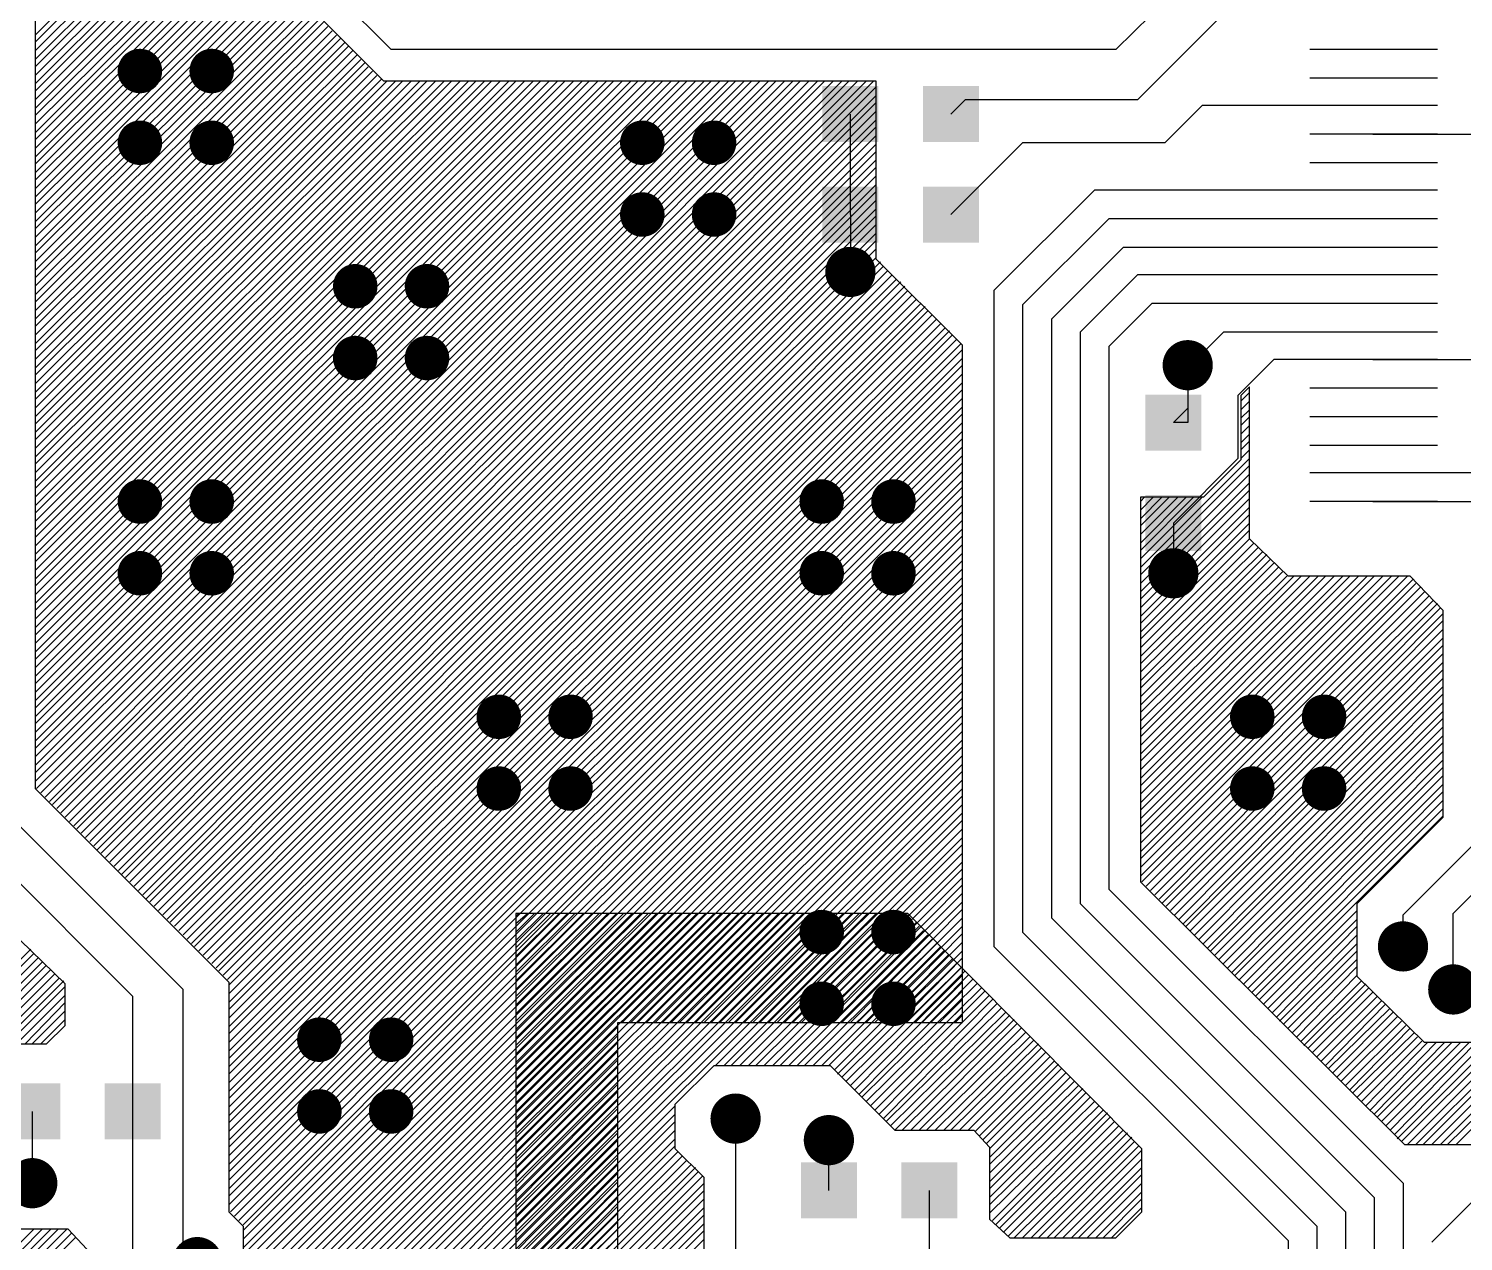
# Model space of a CAD drawing. Extents: x 295 to 953, y 10 to 290.
# Drawn here: x 549.38 to 591.27, y 114.11 to 149.52 of the extents above; entities that cross this region are included whole.
import ezdxf

# ---------------------------------------------------------------- set-up
doc = ezdxf.new("R2010")
doc.units = 0
doc.header["$LTSCALE"] = 5
doc.header["$MEASUREMENT"] = 0
doc.layers.get('0').update_dxf_attribs({"linetype": 'CONTINUOUS', "lineweight": 25})
doc.layers.add('ART01_PHO', color=7, linetype='CONTINUOUS')

msp = doc.modelspace()

# ---------------------------------------------------------------- linework, layer by layer
for points, const_width in [([(552.302, 148.284, 1), (552.951, 148.284, 1)], 0.65), ([(554.397, 148.284, 1), (555.047, 148.284, 1)], 0.65), ([(552.302, 146.189, 1), (552.951, 146.189, 1)], 0.65), ([(554.397, 146.189, 1), (555.047, 146.189, 1)], 0.65), ([(566.97, 146.189, 1), (567.62, 146.189, 1)], 0.65), ([(569.066, 146.189, 1), (569.715, 146.189, 1)], 0.65), ([(566.97, 144.093, 1), (567.62, 144.093, 1)], 0.65), ([(569.066, 144.093, 1), (569.715, 144.093, 1)], 0.65), ([(573.005, 142.417, 1), (573.738, 142.417, 1)], 0.733), ([(558.588, 141.998, 1), (559.238, 141.998, 1)], 0.65), ([(560.684, 141.998, 1), (561.333, 141.998, 1)], 0.65), ([(558.588, 139.902, 1), (559.238, 139.902, 1)], 0.65), ([(560.684, 139.902, 1), (561.333, 139.902, 1)], 0.65), ([(582.854, 139.693, 1), (583.587, 139.693, 1)], 0.733), ([(552.302, 135.711, 1), (552.951, 135.711, 1)], 0.65), ([(554.397, 135.711, 1), (555.047, 135.711, 1)], 0.65), ([(572.209, 135.711, 1), (572.858, 135.711, 1)], 0.65), ([(574.304, 135.711, 1), (574.954, 135.711, 1)], 0.65), ([(552.302, 133.616, 1), (552.951, 133.616, 1)], 0.65), ([(554.397, 133.616, 1), (555.047, 133.616, 1)], 0.65), ([(572.209, 133.616, 1), (572.858, 133.616, 1)], 0.65), ([(574.304, 133.616, 1), (574.954, 133.616, 1)], 0.65), ([(582.435, 133.616, 1), (583.168, 133.616, 1)], 0.733), ([(562.779, 129.425, 1), (563.429, 129.425, 1)], 0.65), ([(564.875, 129.425, 1), (565.524, 129.425, 1)], 0.65), ([(584.782, 129.425, 1), (585.431, 129.425, 1)], 0.65), ([(586.877, 129.425, 1), (587.527, 129.425, 1)], 0.65), ([(562.779, 127.329, 1), (563.429, 127.329, 1)], 0.65), ([(564.875, 127.329, 1), (565.524, 127.329, 1)], 0.65), ([(584.782, 127.329, 1), (585.431, 127.329, 1)], 0.65), ([(586.877, 127.329, 1), (587.527, 127.329, 1)], 0.65), ([(572.209, 123.138, 1), (572.858, 123.138, 1)], 0.65), ([(574.304, 123.138, 1), (574.954, 123.138, 1)], 0.65), ([(589.14, 122.719, 1), (589.874, 122.719, 1)], 0.733), ([(590.607, 121.462, 1), (591.341, 121.462, 1)], 0.733), ([(572.209, 121.043, 1), (572.858, 121.043, 1)], 0.65), ([(574.304, 121.043, 1), (574.954, 121.043, 1)], 0.65), ([(557.54, 119.995, 1), (558.19, 119.995, 1)], 0.65), ([(559.636, 119.995, 1), (560.285, 119.995, 1)], 0.65), ([(557.54, 117.899, 1), (558.19, 117.899, 1)], 0.65), ([(559.636, 117.899, 1), (560.285, 117.899, 1)], 0.65), ([(569.652, 117.69, 1), (570.386, 117.69, 1)], 0.733), ([(572.376, 117.061, 1), (573.11, 117.061, 1)], 0.733), ([(549.116, 115.804, 1), (549.85, 115.804, 1)], 0.733), ([(553.936, 113.499, 1), (554.669, 113.499, 1)], 0.733)]:
    msp.add_lwpolyline(points, format="xyb", close=True, dxfattribs=dict(const_width=const_width))
for points in [[(574.189, 147.844), (574.189, 146.21), (572.555, 147.844), (572.555, 146.21)], [(577.123, 147.844), (577.123, 146.21), (575.488, 147.844), (575.488, 146.21)], [(574.189, 144.91), (574.189, 143.276), (572.555, 144.91), (572.555, 143.276)], [(577.123, 144.91), (577.123, 143.276), (575.488, 144.91), (575.488, 143.276)], [(583.619, 138.833), (583.619, 137.199), (581.984, 138.833), (581.984, 137.199)], [(583.619, 135.9), (583.619, 134.265), (581.984, 135.9), (581.984, 134.265)], [(550.3, 118.717), (550.3, 117.082), (548.666, 118.717), (548.666, 117.082)], [(553.234, 118.717), (553.234, 117.082), (551.6, 118.717), (551.6, 117.082)], [(573.56, 116.412), (573.56, 114.777), (571.926, 116.412), (571.926, 114.777)], [(576.494, 116.412), (576.494, 114.777), (574.86, 116.412), (574.86, 114.777)]]:
    msp.add_solid(points)
at = {"layer": 'ART01_PHO', "color": 7}
for p, q in [((559.961, 148.913), (555.979, 152.894)), ((584.478, 152.224), (581.125, 148.913)), ((549.567, 149.332), (551.998, 151.763)), ((549.567, 149.122), (552.207, 151.763)), ((549.567, 148.871), (552.459, 151.763)), ((549.567, 148.619), (552.71, 151.763)), ((549.567, 148.41), (552.92, 151.763)), ((549.567, 148.158), (553.171, 151.763)), ((549.567, 147.907), (553.339, 151.679)), ((549.567, 147.697), (553.423, 151.553)), ((549.567, 147.446), (553.548, 151.427)), ((549.567, 147.194), (553.674, 151.302)), ((549.567, 146.985), (553.8, 151.176)), ((549.567, 151.176), (549.567, 127.329)), ((549.567, 146.733), (553.926, 151.05)), ((549.567, 146.482), (554.051, 150.966)), ((549.567, 146.272), (554.219, 150.924)), ((549.567, 146.021), (554.47, 150.924)), ((549.567, 145.769), (554.722, 150.924)), ((549.567, 145.56), (554.931, 150.924)), ((549.567, 145.308), (555.183, 150.924)), ((549.567, 145.099), (555.434, 150.924)), ((549.567, 144.847), (555.644, 150.924)), ((549.567, 144.596), (555.895, 150.924)), ((549.567, 144.386), (556.147, 150.924)), ((549.567, 144.135), (556.356, 150.924)), ((549.567, 143.884), (556.608, 150.924)), ((549.567, 143.674), (556.817, 150.883)), ((559.751, 147.991), (556.817, 150.924)), ((549.567, 143.423), (556.943, 150.757)), ((549.567, 143.171), (557.069, 150.673)), ((549.567, 142.962), (557.194, 150.547)), ((549.567, 142.71), (557.278, 150.422)), ((549.567, 142.459), (557.404, 150.296)), ((549.567, 142.249), (557.53, 150.17)), ((549.567, 141.998), (557.656, 150.044)), ((549.567, 141.746), (557.781, 149.96)), ((549.567, 141.537), (557.907, 149.835)), ((549.567, 141.285), (557.991, 149.709)), ((549.567, 141.034), (558.117, 149.583)), ((584.059, 149.751), (581.754, 147.446)), ((549.567, 140.824), (558.242, 149.458)), ((549.567, 140.573), (558.368, 149.332)), ((549.567, 140.321), (558.494, 149.248)), ((549.567, 140.112), (558.619, 149.122)), ((549.567, 139.86), (558.703, 148.997)), ((549.567, 139.609), (558.829, 148.871)), ((549.567, 139.399), (558.955, 148.745)), ((581.125, 148.913), (559.961, 148.913)), ((590.513, 148.913), (586.783, 148.913)), ((549.567, 139.148), (559.08, 148.619)), ((549.567, 138.896), (559.206, 148.536)), ((549.567, 138.687), (559.29, 148.41)), ((549.567, 138.435), (559.416, 148.284)), ((549.567, 138.184), (559.541, 148.158)), ((549.567, 137.974), (559.667, 148.033)), ((549.567, 137.723), (559.835, 147.991)), ((549.567, 137.513), (560.086, 147.991)), ((549.567, 137.262), (560.296, 147.991)), ((549.567, 137.01), (560.547, 147.991)), ((549.567, 136.801), (560.799, 147.991)), ((549.567, 136.549), (561.008, 147.991)), ((549.567, 136.298), (561.26, 147.991)), ((549.567, 136.088), (561.511, 147.991)), ((549.567, 135.837), (561.721, 147.991)), ((549.567, 135.585), (561.972, 147.991)), ((549.567, 135.376), (562.224, 147.991)), ((549.567, 135.124), (562.433, 147.991)), ((549.567, 134.873), (562.685, 147.991)), ((549.567, 134.663), (562.894, 147.991)), ((549.567, 134.412), (563.146, 147.991)), ((549.567, 134.16), (563.397, 147.991)), ((549.567, 133.951), (563.607, 147.991)), ((549.567, 133.699), (563.858, 147.991)), ((549.567, 133.448), (564.11, 147.991)), ((549.567, 133.238), (564.319, 147.991)), ((549.567, 132.987), (564.571, 147.991)), ((549.567, 132.735), (564.822, 147.991)), ((549.567, 132.526), (565.032, 147.991)), ((549.567, 132.274), (565.283, 147.991)), ((549.567, 132.023), (565.535, 147.991)), ((549.567, 131.813), (565.744, 147.991)), ((549.567, 131.562), (565.996, 147.991)), ((549.567, 131.311), (566.247, 147.991)), ((549.567, 131.101), (566.457, 147.991)), ((549.567, 130.85), (566.708, 147.991)), ((549.567, 130.598), (566.96, 147.991)), ((549.567, 130.389), (567.169, 147.991)), ((549.567, 130.137), (567.421, 147.991)), ((549.567, 129.886), (567.672, 147.991)), ((549.567, 129.676), (567.882, 147.991)), ((549.567, 129.425), (568.133, 147.991)), ((549.567, 129.215), (568.384, 147.991)), ((549.567, 128.964), (568.594, 147.991)), ((549.567, 128.712), (568.845, 147.991)), ((549.567, 128.503), (569.097, 147.991)), ((549.567, 128.251), (569.306, 147.991)), ((549.567, 128), (569.558, 147.991)), ((549.567, 127.79), (569.809, 147.991)), ((549.567, 127.539), (570.019, 147.991)), ((549.609, 127.329), (570.27, 147.991)), ((549.735, 127.203), (570.48, 147.991)), ((549.86, 127.078), (570.731, 147.991)), ((549.986, 126.952), (570.983, 147.991)), ((550.07, 126.868), (571.192, 147.991)), ((550.196, 126.742), (571.444, 147.991)), ((550.321, 126.617), (571.695, 147.991)), ((550.447, 126.491), (571.905, 147.991)), ((550.573, 126.365), (572.156, 147.991)), ((550.698, 126.239), (572.408, 147.991)), ((550.782, 126.156), (572.617, 147.991)), ((550.908, 126.03), (572.869, 147.991)), ((551.034, 125.904), (573.12, 147.991)), ((551.159, 125.778), (573.33, 147.991)), ((551.285, 125.653), (573.581, 147.991)), ((551.369, 125.527), (573.833, 147.991)), ((551.495, 125.443), (574.042, 147.991)), ((574.126, 147.991), (559.751, 147.991)), ((574.126, 142.794), (574.126, 147.991)), ((590.513, 148.075), (586.783, 148.075)), ((551.62, 125.317), (574.126, 147.823)), ((551.746, 125.192), (574.126, 147.572)), ((551.872, 125.066), (574.126, 147.362)), ((551.998, 124.94), (574.126, 147.111)), ((576.725, 147.446), (576.305, 147.027)), ((581.754, 147.446), (576.725, 147.446)), ((583.64, 147.278), (582.55, 146.189)), ((588.627, 147.278), (583.64, 147.278)), ((590.513, 147.278), (586.783, 147.278)), ((552.081, 124.814), (574.126, 146.859)), ((552.207, 124.731), (574.126, 146.65)), ((573.372, 144.093), (573.372, 147.027)), ((552.333, 124.605), (574.126, 146.398)), ((590.513, 146.44), (586.783, 146.44)), ((588.627, 146.44), (593.237, 146.44)), ((552.459, 124.479), (574.126, 146.147)), ((552.584, 124.353), (574.126, 145.937)), ((578.401, 146.189), (576.305, 144.093)), ((582.55, 146.189), (578.401, 146.189)), ((552.71, 124.228), (574.126, 145.686)), ((552.794, 124.102), (574.126, 145.476)), ((590.513, 145.602), (586.783, 145.602)), ((552.92, 124.018), (574.126, 145.225)), ((553.045, 123.892), (574.126, 144.973)), ((553.171, 123.767), (574.126, 144.764)), ((580.496, 144.806), (577.563, 141.872)), ((588.627, 144.806), (580.496, 144.806)), ((590.513, 144.806), (586.783, 144.806)), ((553.297, 123.641), (574.126, 144.512)), ((553.423, 123.515), (574.126, 144.261)), ((553.506, 123.431), (574.126, 144.051)), ((553.632, 123.306), (574.126, 143.8)), ((573.372, 144.093), (573.372, 142.417)), ((580.916, 143.967), (578.401, 141.453)), ((588.627, 143.967), (580.916, 143.967)), ((590.513, 143.967), (586.783, 143.967)), ((553.758, 123.18), (574.126, 143.548)), ((553.884, 123.054), (574.126, 143.339)), ((554.009, 122.929), (574.126, 143.087)), ((581.335, 143.129), (579.239, 141.034)), ((588.627, 143.129), (581.335, 143.129)), ((590.513, 143.129), (586.783, 143.129)), ((554.135, 122.803), (574.126, 142.836)), ((554.219, 122.719), (574.252, 142.71)), ((554.345, 122.593), (574.336, 142.584)), ((554.47, 122.468), (574.461, 142.459)), ((576.641, 140.279), (574.126, 142.794)), ((554.596, 122.342), (574.587, 142.333)), ((554.722, 122.216), (574.713, 142.207)), ((554.848, 122.09), (574.839, 142.123)), ((581.754, 142.333), (580.077, 140.656)), ((588.627, 142.333), (581.754, 142.333)), ((590.513, 142.333), (586.783, 142.333)), ((554.931, 122.007), (574.964, 141.998)), ((555.057, 121.881), (575.048, 141.872)), ((555.183, 121.755), (575.174, 141.746)), ((555.225, 121.587), (575.3, 141.62)), ((577.563, 141.872), (577.563, 122.719)), ((555.225, 121.336), (575.425, 141.495)), ((555.225, 121.085), (575.551, 141.411)), ((555.225, 120.875), (575.635, 141.285)), ((578.401, 141.453), (578.401, 123.138)), ((582.173, 141.495), (580.916, 140.237)), ((588.627, 141.495), (582.173, 141.495)), ((590.513, 141.495), (586.783, 141.495)), ((555.225, 120.624), (575.761, 141.159)), ((555.225, 120.372), (575.886, 141.034)), ((555.225, 120.162), (576.012, 140.908)), ((555.225, 119.911), (576.138, 140.782)), ((579.239, 141.034), (579.239, 123.557)), ((555.225, 119.66), (576.264, 140.698)), ((555.225, 119.45), (576.347, 140.573)), ((555.225, 119.199), (576.473, 140.447)), ((580.077, 140.656), (580.077, 123.976)), ((584.268, 140.656), (583.221, 139.609)), ((588.627, 140.656), (584.268, 140.656)), ((590.513, 140.656), (586.783, 140.656)), ((555.225, 118.989), (576.599, 140.321)), ((555.225, 118.738), (576.641, 140.154)), ((576.641, 120.498), (576.641, 140.279)), ((580.916, 140.237), (580.916, 124.395)), ((555.225, 118.486), (576.641, 139.902)), ((555.225, 118.277), (576.641, 139.693)), ((583.221, 139.693), (583.221, 138.016)), ((585.735, 139.86), (584.687, 138.812)), ((588.627, 139.86), (585.735, 139.86)), ((590.513, 139.86), (586.783, 139.86)), ((588.627, 139.86), (594.411, 139.86)), ((555.225, 118.025), (576.641, 139.441)), ((555.225, 117.774), (576.641, 139.19)), ((555.225, 117.564), (576.641, 138.98)), ((555.225, 117.313), (576.641, 138.729)), ((584.687, 138.812), (584.687, 136.968)), ((585.023, 139.064), (584.771, 138.812)), ((584.771, 138.645), (585.023, 138.896)), ((584.771, 138.812), (584.771, 136.926)), ((585.023, 134.621), (585.023, 139.064)), ((590.513, 139.022), (586.783, 139.022)), ((555.225, 117.061), (576.641, 138.477)), ((555.225, 116.852), (576.641, 138.268)), ((582.802, 138.016), (583.221, 138.435)), ((584.771, 138.393), (585.023, 138.645)), ((584.771, 138.142), (585.023, 138.393)), ((555.225, 116.6), (576.641, 138.016)), ((583.221, 138.016), (582.802, 138.016)), ((584.771, 137.932), (585.023, 138.184)), ((584.771, 137.681), (585.023, 137.932)), ((590.513, 138.184), (586.783, 138.184)), ((555.225, 116.349), (576.641, 137.765)), ((555.225, 116.139), (576.641, 137.555)), ((584.771, 137.429), (585.023, 137.681)), ((584.771, 137.22), (585.023, 137.471)), ((555.225, 115.888), (576.641, 137.304)), ((555.225, 115.636), (576.641, 137.052)), ((584.771, 136.968), (585.023, 137.22)), ((590.513, 137.346), (586.783, 137.346)), ((555.225, 115.427), (576.641, 136.843)), ((555.225, 115.175), (576.641, 136.591)), ((581.838, 133.783), (585.023, 136.968)), ((581.838, 133.574), (585.023, 136.759)), ((584.687, 136.968), (582.802, 135.082)), ((584.771, 136.926), (583.682, 135.837)), ((555.267, 114.966), (576.641, 136.34)), ((581.838, 133.322), (585.023, 136.507)), ((581.838, 133.071), (585.023, 136.256)), ((590.513, 136.549), (586.783, 136.549)), ((596.841, 136.549), (588.627, 136.549)), ((555.392, 114.84), (576.641, 136.13)), ((555.518, 114.714), (576.641, 135.879)), ((581.838, 132.861), (585.023, 136.046)), ((581.838, 135.711), (581.963, 135.837)), ((581.838, 135.46), (582.215, 135.837)), ((581.838, 135.208), (582.466, 135.837)), ((581.838, 134.999), (582.676, 135.837)), ((581.838, 134.747), (582.927, 135.837)), ((581.838, 134.496), (583.179, 135.837)), ((581.838, 134.286), (583.388, 135.837)), ((581.838, 134.035), (583.64, 135.837)), ((583.682, 135.837), (581.838, 135.837)), ((581.838, 135.837), (581.838, 124.605)), ((581.838, 132.61), (585.023, 135.795)), ((555.644, 114.588), (576.641, 135.627)), ((555.644, 114.421), (576.641, 135.418)), ((581.838, 132.358), (585.023, 135.543)), ((581.838, 132.149), (585.023, 135.334)), ((590.513, 135.711), (586.783, 135.711)), ((588.627, 135.711), (597.26, 135.711)), ((555.644, 114.169), (576.641, 135.166)), ((555.644, 113.918), (576.641, 134.915)), ((581.838, 131.897), (585.023, 135.082)), ((582.802, 135.082), (582.802, 133.616)), ((555.644, 113.708), (576.641, 134.705)), ((581.838, 131.688), (585.023, 134.873)), ((581.838, 131.436), (585.023, 134.621)), ((581.838, 131.185), (585.148, 134.496)), ((586.154, 133.532), (585.023, 134.621)), ((555.644, 113.457), (576.641, 134.454)), ((555.644, 113.205), (576.641, 134.202)), ((581.838, 130.975), (585.274, 134.37)), ((581.838, 130.724), (585.4, 134.244)), ((581.838, 130.472), (585.526, 134.16)), ((553.548, 110.649), (576.641, 133.741)), ((555.644, 112.996), (576.641, 133.993)), ((581.838, 130.263), (585.651, 134.035)), ((581.838, 130.011), (585.735, 133.909)), ((581.838, 129.76), (585.861, 133.783)), ((581.838, 129.55), (585.987, 133.658)), ((553.548, 110.397), (576.641, 133.49)), ((553.548, 110.188), (576.641, 133.28)), ((581.838, 129.299), (586.112, 133.532)), ((581.838, 129.047), (586.322, 133.532)), ((581.838, 128.838), (586.531, 133.532)), ((581.838, 128.586), (586.783, 133.532)), ((581.838, 128.335), (587.034, 133.532)), ((581.838, 128.125), (587.244, 133.532)), ((581.838, 127.874), (587.495, 133.532)), ((581.838, 127.622), (587.747, 133.532)), ((581.838, 127.413), (587.956, 133.532)), ((581.838, 127.161), (588.208, 133.532)), ((581.838, 126.91), (588.459, 133.532)), ((581.838, 126.7), (588.669, 133.532)), ((581.838, 126.449), (588.92, 133.532)), ((581.838, 126.198), (589.172, 133.532)), ((581.838, 125.988), (589.381, 133.532)), ((581.838, 125.737), (589.633, 133.532)), ((581.838, 125.485), (589.8, 133.448)), ((581.838, 125.276), (589.884, 133.322)), ((589.717, 133.532), (586.154, 133.532)), ((590.681, 132.526), (589.717, 133.532)), ((553.548, 109.936), (576.641, 133.029)), ((581.838, 125.024), (590.01, 133.196)), ((581.838, 124.773), (590.136, 133.071)), ((581.879, 124.605), (590.261, 132.945)), ((582.005, 124.479), (590.387, 132.819)), ((553.548, 109.685), (576.641, 132.777)), ((553.548, 109.475), (576.641, 132.568)), ((582.131, 124.353), (590.513, 132.735)), ((582.257, 124.228), (590.597, 132.61)), ((582.382, 124.102), (590.681, 132.442)), ((590.681, 126.491), (590.681, 132.526)), ((553.548, 109.224), (576.641, 132.316)), ((553.548, 109.014), (576.641, 132.107)), ((582.466, 123.976), (590.681, 132.233)), ((582.592, 123.892), (590.681, 131.981)), ((553.548, 108.763), (576.641, 131.855)), ((553.548, 108.512), (576.641, 131.604)), ((582.718, 123.767), (590.681, 131.73)), ((553.548, 108.302), (576.641, 131.394)), ((553.548, 108.05), (576.641, 131.143)), ((582.843, 123.641), (590.681, 131.52)), ((582.969, 123.515), (590.681, 131.269)), ((553.548, 107.799), (576.641, 130.891)), ((583.095, 123.39), (590.681, 131.017)), ((583.179, 123.306), (590.681, 130.808)), ((553.548, 107.589), (576.641, 130.682)), ((566.708, 120.498), (576.641, 130.43)), ((583.304, 123.18), (590.681, 130.556)), ((583.43, 123.054), (590.681, 130.305)), ((566.96, 120.498), (576.641, 130.179)), ((567.169, 120.498), (576.641, 129.969)), ((583.556, 122.929), (590.681, 130.095)), ((567.421, 120.498), (576.641, 129.718)), ((567.672, 120.498), (576.641, 129.467)), ((583.682, 122.803), (590.681, 129.844)), ((583.807, 122.677), (590.681, 129.592)), ((567.882, 120.498), (576.641, 129.257)), ((583.891, 122.593), (590.681, 129.383)), ((584.017, 122.468), (590.681, 129.131)), ((568.133, 120.498), (576.641, 129.006)), ((568.384, 120.498), (576.641, 128.754)), ((584.143, 122.342), (590.681, 128.88)), ((584.268, 122.216), (590.681, 128.67)), ((568.594, 120.498), (576.641, 128.544)), ((568.845, 120.498), (576.641, 128.293)), ((584.394, 122.09), (590.681, 128.419)), ((569.097, 120.498), (576.641, 128.042)), ((569.306, 120.498), (576.641, 127.832)), ((584.52, 121.965), (590.681, 128.167)), ((584.604, 121.881), (590.681, 127.958)), ((569.558, 120.498), (576.641, 127.581)), ((584.729, 121.755), (590.681, 127.706)), ((584.855, 121.629), (590.681, 127.455)), ((550.447, 121.629), (544.789, 127.078)), ((549.567, 127.329), (555.225, 121.671)), ((569.809, 120.498), (576.641, 127.329)), ((570.019, 120.498), (576.641, 127.12)), ((584.981, 121.504), (590.681, 127.245)), ((585.107, 121.378), (590.681, 126.994)), ((552.417, 121.252), (546.759, 126.91)), ((570.27, 120.498), (576.641, 126.868)), ((570.522, 120.498), (576.641, 126.617)), ((585.19, 121.252), (590.681, 126.742)), ((585.316, 121.168), (590.681, 126.533)), ((589.507, 123.641), (592.776, 126.91)), ((553.884, 121.462), (548.854, 126.491)), ((570.731, 120.498), (576.641, 126.407)), ((570.983, 120.498), (576.641, 126.156)), ((588.166, 123.976), (590.681, 126.491)), ((590.974, 123.683), (593.572, 126.281)), ((571.234, 120.498), (576.641, 125.904)), ((571.444, 120.498), (576.641, 125.695)), ((571.695, 120.498), (576.641, 125.443)), ((571.947, 120.498), (576.641, 125.192)), ((572.156, 120.498), (576.641, 124.982)), ((572.408, 120.498), (576.641, 124.731)), ((572.659, 120.498), (576.641, 124.521)), ((581.838, 124.605), (589.549, 116.935)), ((572.869, 120.498), (576.641, 124.27)), ((573.12, 120.498), (576.641, 124.018)), ((580.916, 124.395), (589.507, 115.804)), ((563.607, 123.599), (563.691, 123.683)), ((563.607, 123.39), (563.942, 123.683)), ((563.607, 123.138), (564.152, 123.683)), ((563.607, 122.887), (564.403, 123.683)), ((563.607, 122.677), (564.613, 123.683)), ((563.607, 122.426), (564.864, 123.683)), ((563.607, 122.174), (565.115, 123.683)), ((563.607, 121.965), (565.325, 123.683)), ((563.607, 121.713), (565.576, 123.683)), ((563.607, 121.462), (565.828, 123.683)), ((563.607, 121.252), (566.038, 123.683)), ((563.607, 121.001), (566.289, 123.683)), ((563.607, 120.749), (566.54, 123.683)), ((563.607, 120.54), (566.75, 123.683)), ((563.607, 120.288), (567.001, 123.683)), ((563.607, 120.037), (567.253, 123.683)), ((563.607, 119.827), (567.462, 123.683)), ((563.607, 119.576), (567.714, 123.683)), ((563.607, 119.324), (567.965, 123.683)), ((563.607, 119.115), (568.175, 123.683)), ((563.607, 118.863), (568.426, 123.683)), ((563.607, 118.612), (568.678, 123.683)), ((563.607, 118.402), (568.887, 123.683)), ((563.607, 118.151), (569.139, 123.683)), ((563.607, 117.899), (569.39, 123.683)), ((563.607, 117.69), (569.6, 123.683)), ((563.607, 117.438), (569.851, 123.683)), ((563.607, 117.229), (570.103, 123.683)), ((563.607, 116.977), (570.312, 123.683)), ((563.607, 116.726), (570.564, 123.683)), ((563.607, 116.516), (570.815, 123.683)), ((563.607, 116.265), (571.025, 123.683)), ((563.607, 116.013), (571.276, 123.683)), ((563.607, 115.804), (571.528, 123.683)), ((563.607, 115.552), (571.737, 123.683)), ((563.607, 115.301), (571.989, 123.683)), ((563.607, 115.091), (572.198, 123.683)), ((563.607, 114.84), (572.45, 123.683)), ((563.607, 114.588), (572.701, 123.683)), ((563.607, 114.379), (572.911, 123.683)), ((563.607, 114.127), (573.162, 123.683)), ((563.607, 113.876), (573.414, 123.683)), ((563.607, 113.666), (573.623, 123.683)), ((575.048, 123.683), (563.607, 123.683)), ((563.607, 123.683), (563.607, 89.903)), ((569.432, 119.24), (573.875, 123.683)), ((569.684, 119.24), (574.126, 123.683)), ((569.893, 119.24), (574.336, 123.683)), ((570.145, 119.24), (574.587, 123.683)), ((570.396, 119.24), (574.839, 123.683)), ((570.606, 119.24), (575.048, 123.641)), ((573.372, 120.498), (576.641, 123.809)), ((581.879, 116.81), (575.048, 123.683)), ((580.077, 123.976), (588.669, 115.385)), ((585.442, 121.043), (588.166, 123.767)), ((588.166, 121.839), (588.166, 123.976)), ((589.507, 122.719), (589.507, 123.641)), ((590.974, 121.462), (590.974, 123.683)), ((570.857, 119.24), (575.174, 123.515)), ((571.109, 119.24), (575.3, 123.431)), ((571.318, 119.24), (575.383, 123.306)), ((571.57, 119.24), (575.509, 123.18)), ((573.581, 120.498), (576.641, 123.557)), ((573.833, 120.498), (576.641, 123.306)), ((579.239, 123.557), (587.831, 114.966)), ((585.568, 120.917), (588.166, 123.515)), ((585.693, 120.791), (588.166, 123.306)), ((571.821, 119.24), (575.635, 123.054)), ((572.031, 119.24), (575.761, 122.929)), ((572.282, 119.24), (575.886, 122.803)), ((574.084, 120.498), (576.641, 123.096)), ((574.294, 120.498), (576.641, 122.845)), ((578.401, 123.138), (586.993, 114.547)), ((585.819, 120.665), (588.166, 123.054)), ((585.903, 120.54), (588.166, 122.803)), ((539.425, 112.661), (549.441, 122.635)), ((539.76, 112.703), (549.525, 122.509)), ((540.011, 112.744), (549.651, 122.384)), ((572.534, 119.24), (576.012, 122.719)), ((572.743, 119.24), (576.096, 122.593)), ((572.911, 119.115), (576.222, 122.468)), ((572.995, 118.989), (576.347, 122.342)), ((574.545, 120.498), (576.641, 122.593)), ((574.797, 120.498), (576.641, 122.384)), ((577.563, 122.719), (586.154, 114.127)), ((586.029, 120.456), (588.166, 122.593)), ((586.154, 120.33), (588.166, 122.342)), ((540.221, 112.744), (549.776, 122.258)), ((540.43, 112.703), (549.902, 122.174)), ((540.64, 112.661), (550.028, 122.048)), ((540.808, 112.619), (550.154, 121.923)), ((573.12, 118.905), (576.473, 122.216)), ((573.246, 118.779), (576.599, 122.09)), ((573.372, 118.654), (576.725, 122.007)), ((575.006, 120.498), (576.641, 122.132)), ((586.28, 120.204), (588.166, 122.132)), ((540.975, 112.535), (550.279, 121.797)), ((548.561, 119.869), (550.405, 121.713)), ((548.771, 119.869), (550.447, 121.546)), ((550.447, 120.414), (550.447, 121.629)), ((555.225, 121.671), (555.225, 114.966)), ((573.497, 118.528), (576.808, 121.881)), ((573.623, 118.402), (576.934, 121.755)), ((573.707, 118.318), (577.06, 121.629)), ((573.833, 118.193), (577.186, 121.504)), ((575.258, 120.498), (576.641, 121.881)), ((575.467, 120.498), (576.641, 121.671)), ((586.406, 120.079), (588.166, 121.881)), ((586.531, 119.953), (588.292, 121.713)), ((586.615, 119.827), (588.417, 121.629)), ((586.741, 119.743), (588.501, 121.504)), ((590.136, 119.911), (588.166, 121.839)), ((549.022, 119.869), (550.447, 121.294)), ((549.274, 119.869), (550.447, 121.085)), ((552.417, 117.899), (552.417, 121.252)), ((553.884, 113.918), (553.884, 121.462)), ((573.958, 118.067), (577.311, 121.42)), ((574.084, 117.941), (577.437, 121.294)), ((574.21, 117.816), (577.521, 121.168)), ((575.719, 120.498), (576.641, 121.42)), ((575.97, 120.498), (576.641, 121.168)), ((586.867, 119.618), (588.627, 121.378)), ((586.993, 119.492), (588.753, 121.252)), ((587.118, 119.366), (588.878, 121.126)), ((549.483, 119.869), (550.447, 120.833)), ((574.336, 117.69), (577.647, 121.043)), ((574.42, 117.606), (577.772, 120.917)), ((574.545, 117.48), (577.898, 120.791)), ((574.671, 117.355), (578.024, 120.707)), ((576.18, 120.498), (576.641, 120.959)), ((576.431, 120.498), (576.641, 120.707)), ((587.244, 119.24), (589.004, 121.043)), ((587.328, 119.157), (589.13, 120.917)), ((587.454, 119.031), (589.214, 120.791)), ((587.579, 118.905), (589.339, 120.665)), ((549.735, 119.869), (550.447, 120.582)), ((549.902, 119.869), (550.447, 120.414)), ((553.548, 107.338), (566.582, 120.372)), ((566.582, 120.498), (576.641, 120.498)), ((566.582, 89.903), (566.582, 120.498)), ((574.881, 117.355), (578.149, 120.582)), ((575.132, 117.355), (578.233, 120.456)), ((575.383, 117.355), (578.359, 120.33)), ((587.705, 118.779), (589.465, 120.54)), ((587.831, 118.654), (589.591, 120.414)), ((587.956, 118.528), (589.717, 120.33)), ((590.345, 114.086), (596.883, 120.624)), ((548.435, 119.869), (549.902, 119.869)), ((553.548, 107.087), (566.582, 120.121)), ((553.548, 106.877), (566.582, 119.911)), ((575.593, 117.355), (578.485, 120.204)), ((575.844, 117.355), (578.611, 120.079)), ((576.096, 117.355), (578.736, 119.995)), ((576.305, 117.355), (578.862, 119.869)), ((588.04, 118.444), (589.842, 120.204)), ((588.166, 118.318), (589.926, 120.079)), ((588.292, 118.193), (590.052, 119.953)), ((588.417, 118.067), (590.22, 119.911)), ((588.543, 117.941), (590.471, 119.911)), ((588.669, 117.816), (590.722, 119.911)), ((588.753, 117.732), (590.932, 119.911)), ((588.878, 117.606), (591.184, 119.911)), ((589.004, 117.48), (591.435, 119.911)), ((589.13, 117.355), (591.645, 119.911)), ((589.256, 117.229), (591.896, 119.911)), ((589.339, 117.103), (592.147, 119.911)), ((589.465, 117.019), (592.357, 119.911)), ((589.633, 116.935), (592.608, 119.911)), ((589.884, 116.935), (592.86, 119.911)), ((592.86, 119.911), (590.136, 119.911)), ((553.548, 106.626), (566.582, 119.66)), ((553.548, 106.374), (566.582, 119.408)), ((576.557, 117.355), (578.946, 119.743)), ((576.808, 117.355), (579.072, 119.618)), ((577.018, 117.313), (579.197, 119.492)), ((590.094, 116.935), (592.944, 119.785)), ((590.345, 116.935), (593.069, 119.66)), ((590.597, 116.935), (593.195, 119.534)), ((590.806, 116.935), (593.321, 119.408)), ((553.548, 106.165), (566.582, 119.199)), ((568.259, 118.109), (569.39, 119.24)), ((569.39, 119.24), (572.785, 119.24)), ((572.785, 119.24), (574.671, 117.355)), ((577.144, 117.187), (579.323, 119.366)), ((577.227, 117.061), (579.449, 119.282)), ((577.353, 116.977), (579.533, 119.157)), ((577.437, 116.81), (579.658, 119.031)), ((591.058, 116.935), (593.405, 119.282)), ((553.59, 105.955), (566.582, 118.947)), ((553.716, 105.829), (566.582, 118.696)), ((577.437, 116.558), (579.784, 118.905)), ((577.437, 116.349), (579.91, 118.779)), ((577.437, 116.097), (580.035, 118.654)), ((577.437, 115.846), (580.161, 118.57)), ((553.842, 105.704), (566.582, 118.486)), ((553.967, 105.578), (566.582, 118.235)), ((577.437, 115.636), (580.245, 118.444)), ((577.437, 115.385), (580.371, 118.318)), ((577.437, 115.175), (580.496, 118.193)), ((549.483, 117.899), (549.483, 115.804)), ((552.417, 105.117), (552.417, 117.899)), ((554.093, 105.452), (566.582, 117.983)), ((554.177, 105.368), (566.582, 117.774)), ((563.607, 113.415), (568.259, 118.067)), ((563.607, 113.164), (568.259, 117.816)), ((568.259, 116.81), (568.259, 118.109)), ((577.437, 114.924), (580.622, 118.067)), ((577.521, 114.714), (580.748, 117.941)), ((577.605, 114.588), (580.874, 117.857)), ((577.73, 114.505), (580.957, 117.732)), ((554.303, 105.243), (566.582, 117.522)), ((563.607, 112.954), (568.259, 117.606)), ((563.607, 112.703), (568.259, 117.355)), ((570.019, 117.69), (570.019, 108.889)), ((574.671, 117.355), (576.976, 117.355)), ((576.976, 117.355), (577.437, 116.852)), ((577.856, 114.379), (581.083, 117.606)), ((577.982, 114.253), (581.209, 117.48)), ((578.149, 114.211), (581.335, 117.355)), ((554.428, 105.117), (566.582, 117.271)), ((554.554, 104.991), (566.582, 117.061)), ((563.607, 112.451), (568.259, 117.103)), ((563.607, 112.242), (568.259, 116.894)), ((572.743, 115.594), (572.743, 117.061)), ((578.401, 114.211), (581.46, 117.271)), ((578.652, 114.211), (581.586, 117.145)), ((578.862, 114.211), (581.67, 117.019)), ((579.113, 114.211), (581.796, 116.894)), ((589.549, 116.935), (592.022, 116.935)), ((554.68, 104.865), (566.582, 116.81)), ((554.764, 104.74), (566.582, 116.558)), ((563.607, 111.99), (568.343, 116.726)), ((563.607, 111.739), (568.468, 116.6)), ((563.607, 111.529), (568.594, 116.474)), ((569.097, 115.971), (568.259, 116.81)), ((577.437, 116.852), (577.437, 114.756)), ((579.323, 114.211), (581.879, 116.768)), ((579.574, 114.211), (581.879, 116.516)), ((581.879, 114.966), (581.879, 116.81)), ((554.889, 104.656), (566.582, 116.349)), ((555.015, 104.53), (566.582, 116.097)), ((563.607, 111.278), (568.72, 116.349)), ((563.607, 111.026), (568.845, 116.265)), ((563.607, 110.817), (568.929, 116.139)), ((579.826, 114.211), (581.879, 116.265)), ((580.035, 114.211), (581.879, 116.055)), ((555.141, 104.404), (566.582, 115.846)), ((555.267, 104.279), (566.582, 115.636)), ((563.607, 110.565), (569.055, 116.013)), ((563.607, 110.314), (569.097, 115.804)), ((569.097, 110.775), (569.097, 115.971)), ((580.287, 114.211), (581.879, 115.804)), ((589.507, 115.804), (589.507, 106.793)), ((555.392, 104.153), (566.582, 115.385)), ((563.607, 110.104), (569.097, 115.594)), ((563.607, 109.853), (569.097, 115.343)), ((575.677, 112.87), (575.677, 115.594)), ((580.538, 114.211), (581.879, 115.552)), ((580.748, 114.211), (581.879, 115.343)), ((588.669, 115.385), (588.669, 108.428)), ((555.225, 114.966), (555.644, 114.547)), ((555.434, 103.985), (566.582, 115.133)), ((555.434, 103.776), (566.582, 114.924)), ((563.607, 109.643), (569.097, 115.091)), ((563.607, 109.392), (569.097, 114.882)), ((580.999, 114.211), (581.879, 115.091)), ((581.125, 114.211), (581.879, 114.966)), ((587.831, 114.966), (587.831, 109.266)), ((524.966, 89.903), (549.525, 114.463)), ((525.217, 89.903), (549.776, 114.463)), ((525.469, 89.903), (550.028, 114.463)), ((525.678, 89.903), (550.237, 114.463)), ((525.93, 89.903), (550.489, 114.463)), ((550.531, 114.463), (548.854, 114.463)), ((551.076, 113.876), (550.531, 114.463)), ((555.434, 103.524), (566.582, 114.672)), ((555.434, 103.315), (566.582, 114.463)), ((555.644, 114.547), (555.644, 112.828)), ((563.607, 109.14), (569.097, 114.63)), ((563.607, 108.931), (569.097, 114.421)), ((577.437, 114.756), (578.024, 114.211)), ((586.993, 114.547), (586.993, 110.062)), ((526.181, 89.903), (550.615, 114.337)), ((526.391, 89.903), (550.74, 114.211)), ((555.434, 103.063), (566.582, 114.211)), ((563.607, 108.679), (569.097, 114.169)), ((578.024, 114.211), (581.125, 114.211)), ((586.154, 114.127), (586.154, 110.565))]:
    msp.add_line(p, q, dxfattribs=at)

doc.saveas('drawing.dxf')
